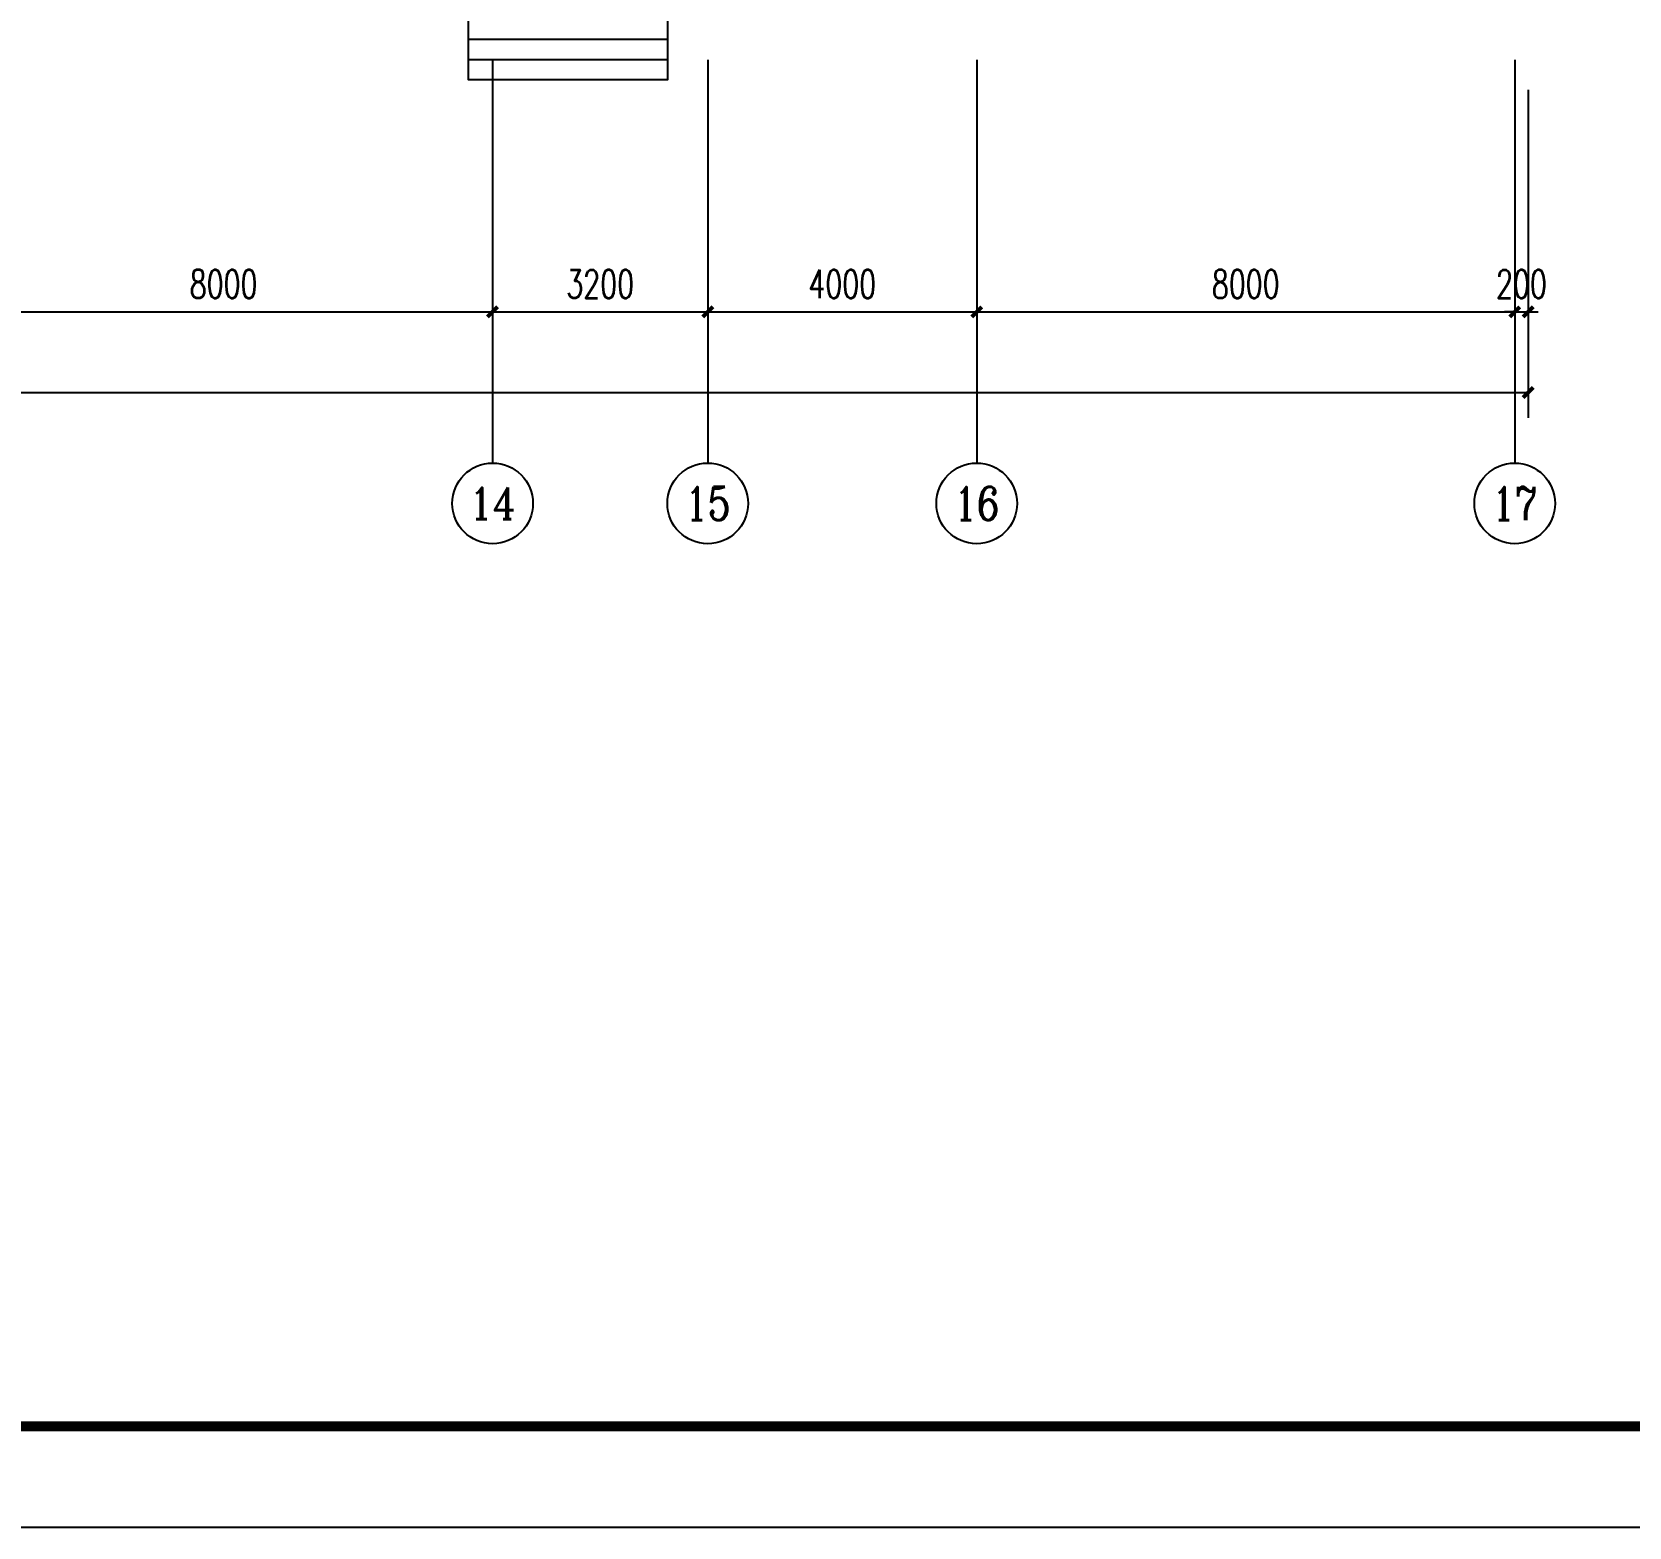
# Model space of a CAD drawing. Extents: x 1725663 to 4653551, y -550461 to 248782.
# Drawn here: x 2371093 to 2394843, y -131412 to -109175 of the extents above; entities that cross this region are included whole.
import ezdxf
from ezdxf.enums import TextEntityAlignment as Align

# ---------------------------------------------------------------- set-up
doc = ezdxf.new("R2010")
doc.units = 0
doc.header["$LTSCALE"] = 1000
for name, color, linetype in [('0-底图', 7, 'Continuous'), ('AXIS', 3, 'Continuous'), ('AXIS_TEXT', 7, 'Continuous'), ('BTTK', 7, 'Continuous'), ('E2-楼梯、坡道', 52, 'Continuous'), ('PUB_TITLE', 4, 'Continuous')]:
    doc.layers.add(name, color=color, linetype=linetype)
doc.styles.add('_TCH_AXIS', font='COMPLEX', dxfattribs={"bigfont": 'GBCBIG'})
doc.styles.add('A_DIM_T3', font='SIMPLEX', dxfattribs={"width": 0.7, "bigfont": 'HZ'})
doc.styles.add('COMPLEX', font='COMPLEX')
doc.styles.add('HZ(TK)', font='geniso.shx', dxfattribs={"width": 0.9, "bigfont": 'hztxt.shx'})
doc.dimstyles.new('_TCH_ARCH&&150', dxfattribs={"dimtxt": 420, "dimasz": 150, "dimexe": 375, "dimexo": 450, "dimgap": 202.5, "dimtad": 1, "dimdec": 0, "dimzin": 0, "dimdsep": 46, "dimtxsty": 'A_DIM_T3', "dimblk": 'ARCHTICK', "dimcen": 0.09, "dimclrt": 7, "dimazin": 2, "dimtfac": 1, "dimtdec": 0, "dimtix": 1, "dimtmove": 2, "dimatfit": 3, "dimfxl": 150, "dimtolj": 1, "dimtzin": 0, "dimarcsym": 0})

# ---------------------------------------------------------------- blocks, each defined once
blk = doc.blocks.new('vhtemplate_2020年新竖式图框_A0')
at = {"layer": 'PUB_TITLE', "color": 7}
blk.add_lwpolyline([(0, 0), (1189, 0), (1189, 841), (0, 841)], close=True, dxfattribs=at)
at = {"layer": 'PUB_TITLE', "const_width": 1}
blk.add_lwpolyline([(25, 10), (1179, 10), (1179, 831), (25, 831)], close=True, dxfattribs=at)
at = {"layer": 'BTTK', "color": 4, "style": 'HZ(TK)', "width": 0.9}
for tag, p in [('合作单位', (1144, 743.5)), ('建设单位', (1144, 209.5)), ('工程名称', (1144, 176.5)), ('子项名称', (1154, 160)), ('图纸名称', (1144, 141))]:
    blk.add_attdef(tag, text='', height=3.5, dxfattribs=at).set_placement(p, align=Align.MIDDLE_CENTER)
for tag, p in [('注册证书号', (1156.5, 309.01)), ('注册印章号', (1156.5, 301.01)), ('设计号', (1154, 193)), ('图别', (1137.75, 34)), ('图号', (1170.25, 34)), ('版本号', (1137.75, 26)), ('日期', (1170.25, 26))]:
    blk.add_attdef(tag, text='', height=3.5, dxfattribs=at).set_placement(p, align=Align.MIDDLE)
blk = doc.blocks.new('_ArchTick')
at = {"color": 0, "linetype": 'ByBlock', "const_width": 0.4}
blk.add_lwpolyline([(-0.5, -0.5), (0.5, 0.5)], dxfattribs=at)
blk = doc.blocks.new('*D726')
at = {"layer": 'AXIS', "color": 0, "lineweight": -2, "transparency": 16777216}
for p, q in [((1497007, -28905), (1497007, -33780)), ((1604207, -28905), (1604207, -33780)), ((1497007, -33405), (1604207, -33405))]:
    blk.add_line(p, q, dxfattribs=at)
at = {"layer": 'Defpoints', "color": 0, "transparency": 16777216}
for p in [(1497007, -28455), (1604207, -28455), (1604207, -33405)]:
    blk.add_point(p, dxfattribs=at)
at = {"layer": 'AXIS', "color": 0, "lineweight": -2, "transparency": 16777216, "xscale": 150, "yscale": 150, "zscale": 150, "rotation": 180}
blk.add_blockref('_ArchTick', (1497007, -33405), dxfattribs=at)
at = {"layer": 'AXIS', "color": 0, "lineweight": -2, "transparency": 16777216, "xscale": 150, "yscale": 150, "zscale": 150}
blk.add_blockref('_ArchTick', (1604207, -33405), dxfattribs=at)
at = {"layer": 'AXIS', "color": 7, "transparency": 16777216, "insert": (1550607, -32992), "char_height": 420, "attachment_point": 5, "style": 'A_DIM_T3'}
blk.add_mtext('\\A1;107200', dxfattribs=at)
blk = doc.blocks.new('*D740')
at = {"layer": 'AXIS', "color": 0, "lineweight": -2, "transparency": 16777216}
for p, q in [((1580807, -28905), (1580807, -32580)), ((1588807, -28905), (1588807, -32580)), ((1580807, -32205), (1588807, -32205))]:
    blk.add_line(p, q, dxfattribs=at)
at = {"layer": 'Defpoints', "color": 0, "transparency": 16777216}
for p in [(1580807, -28455), (1588807, -28455), (1588807, -32205)]:
    blk.add_point(p, dxfattribs=at)
at = {"layer": 'AXIS', "color": 0, "lineweight": -2, "transparency": 16777216, "xscale": 150, "yscale": 150, "zscale": 150, "rotation": 180}
blk.add_blockref('_ArchTick', (1580807, -32205), dxfattribs=at)
at = {"layer": 'AXIS', "color": 0, "lineweight": -2, "transparency": 16777216, "xscale": 150, "yscale": 150, "zscale": 150}
blk.add_blockref('_ArchTick', (1588807, -32205), dxfattribs=at)
at = {"layer": 'AXIS', "color": 7, "transparency": 16777216, "insert": (1584807, -31792), "char_height": 420, "attachment_point": 5, "style": 'A_DIM_T3'}
blk.add_mtext('\\A1;8000', dxfattribs=at)
blk = doc.blocks.new('*D741')
at = {"layer": 'AXIS', "color": 0, "lineweight": -2, "transparency": 16777216}
for p, q in [((1588807, -28905), (1588807, -32580)), ((1592007, -28905), (1592007, -32580)), ((1588807, -32205), (1592007, -32205))]:
    blk.add_line(p, q, dxfattribs=at)
at = {"layer": 'Defpoints', "color": 0, "transparency": 16777216}
for p in [(1588807, -28455), (1592007, -28455), (1592007, -32205)]:
    blk.add_point(p, dxfattribs=at)
at = {"layer": 'AXIS', "color": 0, "lineweight": -2, "transparency": 16777216, "xscale": 150, "yscale": 150, "zscale": 150, "rotation": 180}
blk.add_blockref('_ArchTick', (1588807, -32205), dxfattribs=at)
at = {"layer": 'AXIS', "color": 0, "lineweight": -2, "transparency": 16777216, "xscale": 150, "yscale": 150, "zscale": 150}
blk.add_blockref('_ArchTick', (1592007, -32205), dxfattribs=at)
at = {"layer": 'AXIS', "color": 7, "transparency": 16777216, "insert": (1590407, -31792), "char_height": 420, "attachment_point": 5, "style": 'A_DIM_T3'}
blk.add_mtext('\\A1;3200', dxfattribs=at)
blk = doc.blocks.new('*D742')
at = {"layer": 'AXIS', "color": 0, "lineweight": -2, "transparency": 16777216}
for p, q in [((1592007, -28905), (1592007, -32580)), ((1596007, -28905), (1596007, -32580)), ((1592007, -32205), (1596007, -32205))]:
    blk.add_line(p, q, dxfattribs=at)
at = {"layer": 'Defpoints', "color": 0, "transparency": 16777216}
for p in [(1592007, -28455), (1596007, -28455), (1596007, -32205)]:
    blk.add_point(p, dxfattribs=at)
at = {"layer": 'AXIS', "color": 0, "lineweight": -2, "transparency": 16777216, "xscale": 150, "yscale": 150, "zscale": 150, "rotation": 180}
blk.add_blockref('_ArchTick', (1592007, -32205), dxfattribs=at)
at = {"layer": 'AXIS', "color": 0, "lineweight": -2, "transparency": 16777216, "xscale": 150, "yscale": 150, "zscale": 150}
blk.add_blockref('_ArchTick', (1596007, -32205), dxfattribs=at)
at = {"layer": 'AXIS', "color": 7, "transparency": 16777216, "insert": (1594007, -31792), "char_height": 420, "attachment_point": 5, "style": 'A_DIM_T3'}
blk.add_mtext('\\A1;4000', dxfattribs=at)
blk = doc.blocks.new('*D743')
at = {"layer": 'AXIS', "color": 0, "lineweight": -2, "transparency": 16777216}
for p, q in [((1596007, -28905), (1596007, -32580)), ((1604007, -28905), (1604007, -32580)), ((1596007, -32205), (1604007, -32205))]:
    blk.add_line(p, q, dxfattribs=at)
at = {"layer": 'Defpoints', "color": 0, "transparency": 16777216}
for p in [(1596007, -28455), (1604007, -28455), (1604007, -32205)]:
    blk.add_point(p, dxfattribs=at)
at = {"layer": 'AXIS', "color": 0, "lineweight": -2, "transparency": 16777216, "xscale": 150, "yscale": 150, "zscale": 150, "rotation": 180}
blk.add_blockref('_ArchTick', (1596007, -32205), dxfattribs=at)
at = {"layer": 'AXIS', "color": 0, "lineweight": -2, "transparency": 16777216, "xscale": 150, "yscale": 150, "zscale": 150}
blk.add_blockref('_ArchTick', (1604007, -32205), dxfattribs=at)
at = {"layer": 'AXIS', "color": 7, "transparency": 16777216, "insert": (1600007, -31792), "char_height": 420, "attachment_point": 5, "style": 'A_DIM_T3'}
blk.add_mtext('\\A1;8000', dxfattribs=at)
blk = doc.blocks.new('*D744')
at = {"layer": 'AXIS', "color": 0, "lineweight": -2, "transparency": 16777216}
for p, q in [((1604007, -28905), (1604007, -32580)), ((1604207, -28905), (1604207, -32580)), ((1604007, -32205), (1603857, -32205)), ((1604007, -32205), (1604207, -32205)), ((1604207, -32205), (1604357, -32205))]:
    blk.add_line(p, q, dxfattribs=at)
at = {"layer": 'Defpoints', "color": 0, "transparency": 16777216}
for p in [(1604007, -28455), (1604207, -28455), (1604207, -32205)]:
    blk.add_point(p, dxfattribs=at)
at = {"layer": 'AXIS', "color": 0, "lineweight": -2, "transparency": 16777216, "xscale": 150, "yscale": 150, "zscale": 150}
blk.add_blockref('_ArchTick', (1604007, -32205), dxfattribs=at)
at = {"layer": 'AXIS', "color": 0, "lineweight": -2, "transparency": 16777216, "xscale": 150, "yscale": 150, "zscale": 150, "rotation": 180}
blk.add_blockref('_ArchTick', (1604207, -32205), dxfattribs=at)
at = {"layer": 'AXIS', "color": 7, "transparency": 16777216, "insert": (1604107, -31792), "char_height": 420, "attachment_point": 5, "style": 'A_DIM_T3'}
blk.add_mtext('\\A1;200', dxfattribs=at)
blk = doc.blocks.new('_AXISO')
blk.add_circle((0, 0), 0.5)
at = {"layer": 'AXIS_TEXT', "style": 'COMPLEX', "width": 1.041667}
blk.add_attdef('A', text='', height=0.56, dxfattribs=at).set_placement((-0.25, -0.28), (0.25, -0.28), align=Align.FIT)
blk = doc.blocks.new('ghj')
at = {"layer": 'AXIS'}
for p, q in [((1588807, -28454.7), (1588807, -34454.7)), ((1592007, -28454.7), (1592007, -34454.7)), ((1596007, -28454.7), (1596007, -34454.7)), ((1604007, -28454.7), (1604007, -34454.7))]:
    blk.add_line(p, q, dxfattribs=at)
at = {"layer": 'E2-楼梯、坡道'}
for points in [[(1591407, -26654.7), (1591407, -28154.7), (1588449.6, -28154.7), (1588449.6, -26654.7)], [(1591407, -28154.7), (1591407, -28454.7), (1588449.6, -28454.7), (1588449.6, -28154.7)], [(1591407, -28454.7), (1591407, -28754.7), (1588449.6, -28754.7), (1588449.6, -28454.7)]]:
    blk.add_lwpolyline(points, dxfattribs=at)
at = {"layer": 'AXIS'}
ref = blk.add_blockref('_AXISO', (1588807, -35054.7), dxfattribs=dict(at, xscale=1200, yscale=1200, zscale=1200))
ref.add_attrib('A', '14', dxfattribs={"layer": 'AXIS_TEXT', "height": 471.11, "style": '_TCH_AXIS'}).set_placement((1588459.3, -35290.3), (1589154.7, -35290.3), align=Align.FIT)
ref = blk.add_blockref('_AXISO', (1592007, -35054.7), dxfattribs=dict(at, xscale=1200, yscale=1200, zscale=1200))
ref.add_attrib('A', '15', dxfattribs={"layer": 'AXIS_TEXT', "height": 492.67, "style": '_TCH_AXIS'}).set_placement((1591666.8, -35301.1), (1592347.2, -35301.1), align=Align.FIT)
ref = blk.add_blockref('_AXISO', (1596007, -35054.7), dxfattribs=dict(at, xscale=1200, yscale=1200, zscale=1200))
ref.add_attrib('A', '16', dxfattribs={"layer": 'AXIS_TEXT', "height": 492.67, "style": '_TCH_AXIS'}).set_placement((1595666.8, -35301.1), (1596347.2, -35301.1), align=Align.FIT)
ref = blk.add_blockref('_AXISO', (1604007, -35054.7), dxfattribs=dict(at, xscale=1200, yscale=1200, zscale=1200))
ref.add_attrib('A', '17', dxfattribs={"layer": 'AXIS_TEXT', "height": 492.67, "style": '_TCH_AXIS'}).set_placement((1603666.8, -35301.1), (1604347.2, -35301.1), align=Align.FIT)
for p1, p2, distance, picture, middle in [((1497007, -28454.7), (1604207, -28454.7), -4950, '*D726', (1550607, -32992.2)), ((1580807, -28454.7), (1588807, -28454.7), -3750, '*D740', (1584807, -31792.2)), ((1588807, -28454.7), (1592007, -28454.7), -3750, '*D741', (1590407, -31792.2)), ((1592007, -28454.7), (1596007, -28454.7), -3750, '*D742', (1594007, -31792.2)), ((1596007, -28454.7), (1604007, -28454.7), -3750, '*D743', (1600007, -31792.2)), ((1604007, -28454.7), (1604207, -28454.7), -3750, '*D744', (1604107, -31792.2))]:
    dim = blk.add_aligned_dim(p1=p1, p2=p2, distance=distance, dimstyle='_TCH_ARCH&&150', dxfattribs=at)
    dim.commit()
    dim.dimension.update_dxf_attribs({"geometry": picture, "text_midpoint": middle})

msp = doc.modelspace()

# ---------------------------------------------------------------- block references
at = {"layer": '0-底图', "xscale": 150, "yscale": 150, "zscale": 150}
msp.add_blockref('vhtemplate_2020年新竖式图框_A0', (2257784, -131412), dxfattribs=at)
at = {"layer": '0-底图'}
msp.add_blockref('ghj', (789136, -81133), dxfattribs=at)

doc.saveas('drawing.dxf')
